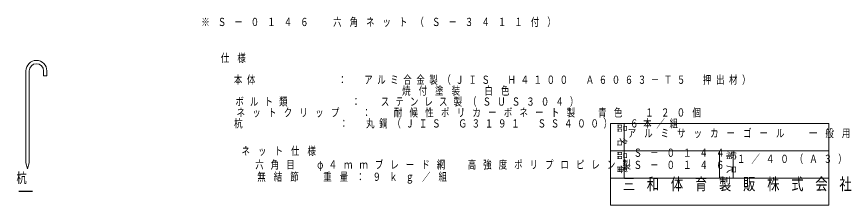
# Model space of a CAD drawing. Units: millimetres on the paper, scale 1:40. Extents: x -720 to 0, y 0 to 267.
# Drawn here: x -720.3 to -414.5, y -0.3 to 68.8 of the extents above; entities that cross this region are included whole.
import ezdxf
from ezdxf.enums import TextEntityAlignment as Align

# ---------------------------------------------------------------- set-up
doc = ezdxf.new("R2010")
doc.units = ezdxf.units.MM
doc.layers.add('1_40', color=7, linetype='Continuous', lineweight=13)
doc.styles.add('ＭＳ ゴシック', font='')
doc.styles.get('ＭＳ ゴシック').set_extended_font_data('MS Gothic')

msp = doc.modelspace()

# ---------------------------------------------------------------- linework, layer by layer
at = {"layer": '1_40'}
for p, q in [((-716.878, 15.303), (-716.878, 48.989)), ((-715.678, 15.303), (-715.678, 48.989)), ((-710.428, 47.114), (-710.428, 48.989)), ((-709.228, 47.114), (-709.228, 48.989)), ((-710.428, 47.114), (-709.228, 47.114)), ((-422.747, 29.748), (-502.747, 29.748)), ((-502.747, 29.748), (-502.747, -0.252)), ((-497.747, 29.748), (-497.747, 9.748)), ((-422.747, -0.252), (-422.747, 29.748)), ((-502.747, 19.748), (-422.747, 19.748)), ((-462.747, 19.748), (-462.747, 9.748)), ((-457.747, 19.748), (-457.747, 9.748)), ((-716.878, 15.303), (-716.278, 13.064)), ((-715.678, 15.303), (-716.278, 13.064)), ((-502.747, 9.748), (-422.747, 9.748)), ((-502.747, -0.252), (-422.747, -0.252))]:
    msp.add_line(p, q, dxfattribs=at)
at = {"layer": '1_40', "color": 160, "lineweight": 25}
msp.add_line((-719.548, 4.942), (-714.548, 4.942), dxfattribs=at)
at = {"layer": '1_40'}
for radius, start, end in [(3.825, 90, 180), (3.825, 0, 90), (2.625, 90, 180), (2.625, 0, 90)]:
    msp.add_arc((-713.053, 48.989), radius, start, end, dxfattribs=at)

# ---------------------------------------------------------------- texts
at = {"layer": '1_40', "color": 160, "style": 'ＭＳ ゴシック', "width": 0.75}
msp.add_text('杭', height=3.666, dxfattribs=at).set_placement((-720.381, 11.608), align=Align.TOP_LEFT)
at = {"layer": '1_40', "attachment_point": 1, "style": 'ＭＳ ゴシック'}
for s, insert, char_height in [('\\T1.96;\\W0.75;※Ｓ－０１４６\u3000六角ネット（Ｓ－３４１１付）', (-652.641, 68.339), 2.933), ('\\T1.96;\\W0.75;仕様', (-645.46, 55.173), 2.933), ('\\T1.55;\\W0.75;\u3000本体\u3000\u3000\u3000\u3000\u3000\u3000：\u3000アルミ合金製（ＪＩＳ\u3000Ｈ４１００\u3000Ａ６０６３－Ｔ５\u3000押出材）', (-645.46, 47.173), 2.933), ('\\T1.96;\\W0.75;\u3000\u3000\u3000\u3000\u3000\u3000\u3000\u3000\u3000\u3000\u3000焼付塗装\u3000白色', (-645.46, 43.173), 2.933), ('\\T1.73;\\W0.75;\u3000ボルト類\u3000\u3000\u3000\u3000：\u3000ステンレス製（ＳＵＳ３０４）', (-645.46, 39.173), 2.933), ('\\T1.87;\\W0.75;\u3000ネットクリップ\u3000：\u3000耐候性ポリカーボネート製\u3000青色\u3000１２０個', (-645.46, 35.173), 2.933), ('\\T1.57;\\W0.75;\u3000杭\u3000\u3000\u3000\u3000\u3000\u3000\u3000：\u3000丸鋼（ＪＩＳ\u3000Ｇ３１９１\u3000ＳＳ４００）\u3000６本／組', (-645.46, 31.173), 2.933), ('\\T1.96;\\W0.75;アルミサッカーゴール\u3000一般用', (-496.406, 27.609), 2.933), ('\\T1.96;\\W0.75;\u3000ネット仕様', (-643.921, 21.119), 2.933), ('\\T1.96;\\W0.75;Ｓ－０１４４', (-494.252, 20.446), 2.933), ('\\T1.72;\\W0.75;１／４０（Ａ３）', (-456.38, 18.19), 2.933), ('\\T1.84;\\W0.75;\u3000\u3000六角目\u3000φ４ｍｍブレード網\u3000高強度ポリプロピレン製', (-644.197, 16.1), 2.933), ('\\T1.96;\\W0.75;Ｓ－０１４６', (-494.252, 15.975), 2.933), ('\\T1.96;\\W0.75;\u3000\u3000無結節\u3000重量：９ｋｇ／組', (-644.197, 11.631), 2.933), ('\\T1.96;\\W0.75;三和体育製販株式会社', (-498.247, 9.748), 4.399)]:
    msp.add_mtext(s, dxfattribs=dict(at, insert=insert, char_height=char_height))
at = {"layer": '1_40', "char_height": 2.933, "attachment_point": 1, "rotation": 270, "style": 'ＭＳ ゴシック'}
for s, insert in [('\\T1.64;\\W0.75;品名', (-497.014, 29.515)), ('\\T1.64;\\W0.75;品番', (-497.014, 19.515)), ('\\T1.64;\\W0.75;縮尺', (-457.014, 19.515))]:
    msp.add_mtext(s, dxfattribs=dict(at, insert=insert))

doc.saveas('drawing.dxf')
